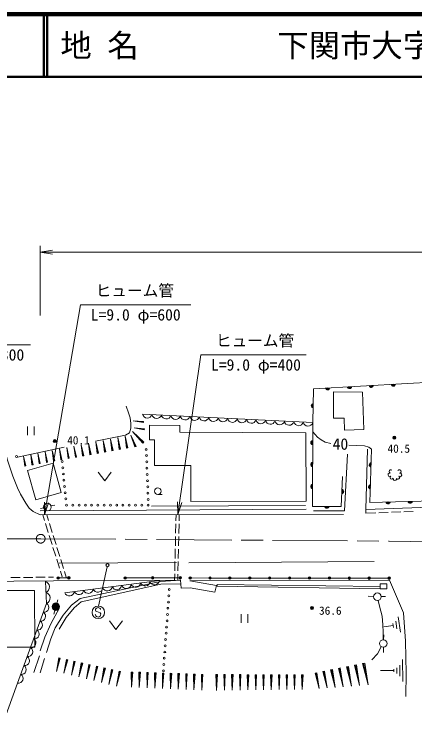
# Model space of a CAD drawing. Units: millimetres at full size, sheet at 1:1000; details may follow other scales. Extents: x 40000 to 680000, y 20000 to 380000.
# Drawn here: x 362999 to 426958, y 266838 to 380000 of the extents above; entities that cross this region are included whole.
import ezdxf
from ezdxf.enums import TextEntityAlignment as Align

# ---------------------------------------------------------------- set-up
doc = ezdxf.new("R2010")
doc.units = ezdxf.units.MM
doc.header["$LTSCALE"] = 1000
doc.header["$PDMODE"] = 32
doc.header["$PDSIZE"] = 500
doc.linetypes.add('CHAIN', pattern=[18.5, 12, -1.5, 3.5, -1.5])
for name, color, linetype, lineweight in [('M-BMK', 2, 'CHAIN', 13), ('M-STR-HTXT', 7, 'Continuous', 13), ('M-STR-STRC', 7, 'Continuous', 13), ('M-TTL', 2, 'Continuous', 140), ('M-TTL-LINE', 7, 'Continuous', 50), ('M-WORK', 1, 'Continuous', 13)]:
    doc.layers.add(name, color=color, linetype=linetype, lineweight=lineweight)
doc.layers.add('M-TTL-TXT', color=7, linetype='Continuous')
doc.styles.add('ＭＳ ゴシック', font='')
doc.styles.get('ＭＳ ゴシック').set_extended_font_data('MS Gothic')

# ---------------------------------------------------------------- blocks, each defined once
blk = doc.blocks.new('open_arrow')
at = {"color": 0, "linetype": 'Continuous', "lineweight": -2}
blk.add_lwpolyline([(7.5, 1.25), (0, 0), (7.5, -1.25)], dxfattribs=at)

msp = doc.modelspace()

# ---------------------------------------------------------------- linework, layer by layer
at = {"layer": 'M-BMK'}
msp.add_line((267449, 296211), (367231, 296236), dxfattribs=at)
msp.add_lwpolyline([(367231, 296236), (422886, 295840), (439513, 295560), (447298, 295063), (457071, 293986), (463324, 292993), (466978, 292336)], dxfattribs=at)
msp.add_circle((367231, 296236), 700, dxfattribs=at)
at = {"layer": 'M-STR-HTXT'}
for p, q in [((367130, 331875), (367130, 342995)), ((367130, 341995), (561078, 341995))]:
    msp.add_line(p, q, dxfattribs=at)
for points in [[(367833, 300054), (373600, 333600), (391200, 333600)], [(341502, 300384), (348000, 327200), (365600, 327200)], [(389126, 300085), (392800, 325600), (409600, 325600)]]:
    msp.add_lwpolyline(points, dxfattribs=at)
at = {"layer": 'M-STR-STRC'}
for p, q in [((376462, 285478), (377844, 291764)), ((370230, 289972), (371523, 289991)), ((380921, 289967), (384920, 289983)), ((385320, 289985), (389319, 290002)), ((391283, 289966), (394061, 289964)), ((394461, 289964), (397238, 289962)), ((397638, 289962), (400416, 289960)), ((400816, 289960), (403594, 289958)), ((403994, 289958), (406771, 289957)), ((407171, 289956), (409949, 289955)), ((410349, 289955), (413126, 289953)), ((413526, 289953), (416304, 289951)), ((416704, 289951), (419482, 289949)), ((419882, 289949), (422659, 289947)), ((376232, 285196), (376101, 285103)), ((376398, 285230), (376232, 285196)), ((376514, 285213), (376398, 285230)), ((376658, 285141), (376514, 285213)), ((375959, 284076), (375920, 284186)), ((375973, 284965), (375957, 284851)), ((375957, 284851), (376042, 284669)), ((376043, 283899), (375959, 284076)), ((376101, 285103), (375973, 284965)), ((376042, 284669), (376193, 284595)), ((376193, 284595), (376726, 284407)), ((376768, 285066), (376658, 285141)), ((376726, 284407), (376806, 284234)), ((376803, 284955), (376768, 285066)), ((376806, 284234), (376776, 284007)), ((376146, 283825), (376043, 283899)), ((376293, 283750), (376146, 283825)), ((376413, 283733), (376293, 283750)), ((376580, 283762), (376413, 283733)), ((376705, 283858), (376580, 283762)), ((376776, 284007), (376705, 283858))]:
    msp.add_line(p, q, dxfattribs=at)
for centre, radius in [((370030, 289969), 200), ((370030, 289969), 160), ((370030, 289969), 120), ((370030, 289969), 100), ((371723, 289994), 200), ((371723, 289994), 160), ((371723, 289994), 120), ((371723, 289994), 100), ((380721, 289966), 200), ((380721, 289966), 160), ((380721, 289966), 120), ((380721, 289966), 100), ((385120, 289984), 200), ((385120, 289984), 160), ((385120, 289984), 120), ((385120, 289984), 100), ((389519, 290003), 200), ((389519, 290003), 160), ((389519, 290003), 120), ((389519, 290003), 100), ((391083, 289966), 200), ((391083, 289966), 160), ((391083, 289966), 120), ((391083, 289966), 100), ((394261, 289964), 200), ((394261, 289964), 160), ((394261, 289964), 120), ((394261, 289964), 100), ((397438, 289962), 200), ((397438, 289962), 160), ((397438, 289962), 120), ((397438, 289962), 100), ((400616, 289960), 200), ((400616, 289960), 160), ((400616, 289960), 120), ((400616, 289960), 100), ((403794, 289958), 200), ((403794, 289958), 160), ((403794, 289958), 120), ((403794, 289958), 100), ((406971, 289957), 200), ((406971, 289957), 160), ((406971, 289957), 120), ((406971, 289957), 100), ((410149, 289955), 200), ((410149, 289955), 160), ((410149, 289955), 120), ((410149, 289955), 100), ((413326, 289953), 200), ((413326, 289953), 160), ((413326, 289953), 120), ((413326, 289953), 100), ((416504, 289951), 200), ((416504, 289951), 160), ((416504, 289951), 120), ((416504, 289951), 100), ((419682, 289949), 200), ((419682, 289949), 160), ((419682, 289949), 120), ((419682, 289949), 100), ((422859, 289947), 200), ((422859, 289947), 160), ((422859, 289947), 120), ((422859, 289947), 100), ((376430, 284478), 1000)]:
    msp.add_circle(centre, radius, dxfattribs=at)
at = {"layer": 'M-TTL'}
msp.add_line((680000, 380000), (40000, 380000), dxfattribs=at)
at = {"layer": 'M-TTL-LINE'}
for p, q in [((367750, 380000), (367750, 370000)), ((368250, 380000), (368250, 370000)), ((40000, 370000), (680000, 370000))]:
    msp.add_line(p, q, dxfattribs=at)
at = {"layer": 'M-WORK'}
for p, q in [((410777, 320183), (410667, 314772)), ((383487, 316147), (410667, 314772)), ((383634, 314875), (382013, 315041)), ((383642, 314956), (382013, 315041)), ((383626, 314794), (382013, 315041)), ((383642, 314956), (383626, 314794)), ((365137, 314152), (365137, 312752)), ((366187, 312752), (366187, 314152)), ((383770, 313693), (382156, 313970)), ((383784, 313774), (382156, 313970)), ((383757, 313612), (382156, 313970)), ((383784, 313774), (383757, 313612)), ((379858, 310501), (379526, 312382)), ((379952, 310518), (379526, 312382)), ((379764, 310485), (379526, 312382)), ((381033, 310709), (380697, 312611)), ((381128, 310726), (380697, 312611)), ((380938, 310692), (380697, 312611)), ((382360, 310943), (381633, 312755)), ((382450, 310979), (381633, 312755)), ((382269, 310907), (381633, 312755)), ((383607, 311578), (381905, 313340)), ((383695, 311663), (381905, 313340)), ((383519, 311493), (381905, 313340)), ((374015, 309469), (373701, 311245)), ((374103, 309485), (373701, 311245)), ((373926, 309453), (373701, 311245)), ((375179, 309675), (374862, 311471)), ((375269, 309691), (374862, 311471)), ((375089, 309659), (374862, 311471)), ((376346, 309881), (376025, 311699)), ((376436, 309897), (376025, 311699)), ((376255, 309865), (376025, 311699)), ((377514, 310087), (377189, 311926)), ((377606, 310103), (377189, 311926)), ((377422, 310071), (377189, 311926)), ((378685, 310294), (378356, 312154)), ((378778, 310310), (378356, 312154)), ((378592, 310278), (378356, 312154)), ((383695, 311663), (383519, 311493)), ((363507, 309253), (370980, 310855)), ((368224, 308446), (367929, 310117)), ((368308, 308461), (367929, 310117)), ((368141, 308431), (367929, 310117)), ((369378, 308650), (369079, 310342)), ((369463, 308665), (369079, 310342)), ((369293, 308635), (369079, 310342)), ((370534, 308854), (370231, 310567)), ((370620, 308869), (370231, 310567)), ((370448, 308839), (370231, 310567)), ((371692, 309059), (371386, 310792)), ((371779, 309074), (371386, 310792)), ((371605, 309044), (371386, 310792)), ((372852, 309264), (372542, 311018)), ((372940, 309279), (372542, 311018)), ((372765, 309248), (372542, 311018)), ((377606, 310103), (377422, 310071)), ((378778, 310310), (378592, 310278)), ((379952, 310518), (379764, 310485)), ((381128, 310726), (380938, 310692)), ((382450, 310979), (382269, 310907)), ((364775, 307837), (364491, 309446)), ((364855, 307851), (364491, 309446)), ((364694, 307823), (364491, 309446)), ((365922, 308040), (365635, 309669)), ((366004, 308054), (365635, 309669)), ((365841, 308025), (365635, 309669)), ((367072, 308243), (366781, 309893)), ((367155, 308257), (366781, 309893)), ((366990, 308228), (366781, 309893)), ((371779, 309074), (371605, 309044)), ((372940, 309279), (372765, 309248)), ((374103, 309485), (373926, 309453)), ((375269, 309691), (375089, 309659)), ((376436, 309897), (376255, 309865)), ((364855, 307851), (364694, 307823)), ((369198, 308291), (365125, 307141)), ((366004, 308054), (365841, 308025)), ((367155, 308257), (366990, 308228)), ((368308, 308461), (368141, 308431)), ((370523, 303598), (369198, 308291)), ((369463, 308665), (369293, 308635)), ((370620, 308869), (370448, 308839)), ((365125, 307141), (366450, 302448)), ((376402, 306869), (377452, 305469)), ((377452, 305469), (378502, 306869)), ((366450, 302448), (370523, 303598)), ((385913, 303290), (386613, 303290)), ((367200, 301069), (367715, 301167)), ((368877, 301502), (369474, 301617)), ((384937, 301415), (409508, 301525)), ((409632, 300966), (367130, 300681)), ((367560, 300065), (367846, 299150)), ((368192, 300055), (368479, 299138)), ((388850, 300097), (388826, 299101)), ((389349, 300085), (389326, 299090)), ((419151, 300897), (419158, 300311)), ((419158, 300311), (420712, 300365)), ((421211, 300383), (422710, 300435)), ((423210, 300453), (424709, 300505)), ((425209, 300522), (426708, 300575)), ((367996, 298673), (368445, 297242)), ((368629, 298661), (369078, 297230)), ((388814, 298602), (388779, 297102)), ((389314, 298590), (389279, 297090)), ((368595, 296765), (369044, 295334)), ((369227, 296753), (369677, 295322)), ((388767, 296602), (388731, 295103)), ((389267, 296590), (389231, 295091)), ((369194, 294857), (369643, 293425)), ((369826, 294845), (370275, 293414)), ((388720, 294603), (388684, 293103)), ((389219, 294591), (389184, 293091)), ((369792, 292948), (370241, 291517)), ((370197, 292350), (388888, 292461)), ((370425, 292937), (370874, 291505)), ((388672, 292603), (388637, 291104)), ((389172, 292591), (389137, 291092)), ((390875, 292378), (420470, 292626)), ((370391, 291040), (370678, 290126)), ((371024, 291028), (371311, 290112)), ((362464, 290030), (363964, 290047)), ((364464, 290053), (365964, 290070)), ((366464, 290076), (367963, 290094)), ((368463, 290099), (369283, 290109)), ((388625, 290604), (388601, 289608)), ((389125, 290592), (389101, 289597)), ((371083, 287613), (386211, 289581)), ((421411, 289057), (421402, 288222)), ((422503, 289045), (421411, 289057)), ((422494, 288210), (422503, 289045)), ((366264, 287995), (360438, 287978)), ((366291, 278940), (366264, 287995)), ((421402, 288222), (422494, 288210)), ((369305, 284194), (369986, 286476)), ((419508, 287048), (420367, 287031)), ((421578, 286999), (422290, 287007)), ((399255, 284215), (399255, 282815)), ((400305, 282815), (400305, 284215)), ((378203, 283140), (379253, 281740)), ((379253, 281740), (380303, 283140)), ((423914, 283089), (424102, 281849)), ((424316, 283783), (424692, 281305)), ((423512, 282394), (422025, 282168)), ((423465, 282704), (423559, 282084)), ((421971, 280106), (421987, 280907)), ((360466, 278922), (366291, 278940)), ((421954, 278052), (421962, 278887)), ((366137, 274873), (367057, 277560)), ((367848, 277100), (367149, 274817)), ((370134, 277234), (369757, 275037)), ((370242, 277210), (369757, 275037)), ((370351, 277186), (369757, 275037)), ((370134, 277234), (370351, 277186)), ((371326, 276968), (370944, 274745)), ((371436, 276943), (370944, 274745)), ((371546, 276919), (370944, 274745)), ((371326, 276968), (371546, 276919)), ((372520, 276701), (372135, 274453)), ((372631, 276676), (372135, 274453)), ((372743, 276651), (372135, 274453)), ((372520, 276701), (372743, 276651)), ((373717, 276434), (373327, 274159)), ((373830, 276409), (373327, 274159)), ((373942, 276383), (373327, 274159)), ((373717, 276434), (373942, 276383)), ((374917, 276166), (374522, 273865)), ((375031, 276140), (374522, 273865)), ((374917, 276166), (375144, 276115)), ((417316, 276056), (417645, 276123)), ((417645, 276123), (418149, 272803)), ((418616, 276321), (418961, 276391)), ((418616, 276321), (419491, 272905)), ((418789, 276356), (419491, 272905)), ((418961, 276391), (419491, 272905)), ((425008, 276955), (425022, 273419)), ((375144, 276115), (374522, 273865)), ((376119, 275897), (375720, 273571)), ((376234, 275871), (375720, 273571)), ((376349, 275846), (375720, 273571)), ((376119, 275897), (376349, 275846)), ((377324, 275628), (376920, 273276)), ((377440, 275602), (376920, 273276)), ((377556, 275576), (376920, 273276)), ((377324, 275628), (377556, 275576)), ((378531, 275358), (378123, 272980)), ((378649, 275332), (378123, 272980)), ((378766, 275306), (378123, 272980)), ((378531, 275358), (378766, 275306)), ((379741, 275088), (379328, 272684)), ((379860, 275061), (379328, 272684)), ((379979, 275035), (379328, 272684)), ((379741, 275088), (379979, 275035)), ((412274, 275030), (412539, 275084)), ((412274, 275030), (412945, 272407)), ((412406, 275057), (412945, 272407)), ((412539, 275084), (412945, 272407)), ((413511, 275282), (413791, 275339)), ((413511, 275282), (414222, 272504)), ((413651, 275311), (414222, 272504)), ((413791, 275339), (414222, 272504)), ((414763, 275537), (415060, 275597)), ((414763, 275537), (415515, 272603)), ((414912, 275567), (415515, 272603)), ((415060, 275597), (415515, 272603)), ((416032, 275795), (416344, 275859)), ((416032, 275795), (416824, 272702)), ((416188, 275827), (416824, 272702)), ((416344, 275859), (416824, 272702)), ((417316, 276056), (418149, 272803)), ((417480, 276090), (418149, 272803)), ((423600, 275182), (421479, 275173)), ((423600, 275402), (423601, 274961)), ((424070, 275625), (424074, 274741)), ((424540, 276069), (424547, 274301)), ((381683, 274954), (381925, 274946)), ((381683, 274954), (381722, 272533)), ((381804, 274950), (381722, 272533)), ((381925, 274946), (381722, 272533)), ((382924, 274912), (383167, 274904)), ((382924, 274912), (382963, 272479)), ((383045, 274908), (382963, 272479)), ((383167, 274904), (382963, 272479)), ((384165, 274870), (384410, 274862)), ((384165, 274870), (384204, 272425)), ((384288, 274866), (384204, 272425)), ((384410, 274862), (384204, 272425)), ((385408, 274827), (385654, 274819)), ((385408, 274827), (385447, 272371)), ((385531, 274823), (385447, 272371)), ((385654, 274819), (385447, 272371)), ((386652, 274785), (386899, 274777)), ((386652, 274785), (386692, 272317)), ((386776, 274781), (386692, 272317)), ((386899, 274777), (386692, 272317)), ((387898, 274743), (388145, 274734)), ((387898, 274743), (387937, 272263)), ((388021, 274739), (387937, 272263)), ((388145, 274734), (387937, 272263)), ((389144, 274700), (389393, 274692)), ((389144, 274700), (389184, 272209)), ((389268, 274696), (389184, 272209)), ((389393, 274692), (389184, 272209)), ((390392, 274658), (390641, 274649)), ((390392, 274658), (390431, 272154)), ((390517, 274654), (390431, 272154)), ((390641, 274649), (390431, 272154)), ((391640, 274615), (391891, 274607)), ((391640, 274615), (391680, 272100)), ((391766, 274611), (391680, 272100)), ((391891, 274607), (391680, 272100)), ((392890, 274573), (393142, 274564)), ((392890, 274573), (392930, 272046)), ((393016, 274568), (392930, 272046)), ((393142, 274564), (392930, 272046)), ((395200, 274546), (395453, 274545)), ((395200, 274546), (395317, 272023)), ((395326, 274546), (395317, 272023)), ((395453, 274545), (395317, 272023)), ((396453, 274541), (396704, 274540)), ((396453, 274541), (396569, 272037)), ((396579, 274541), (396569, 272037)), ((396704, 274540), (396569, 272037)), ((397705, 274537), (397953, 274536)), ((397705, 274537), (397819, 272052)), ((397829, 274536), (397819, 272052)), ((397953, 274536), (397819, 272052)), ((398954, 274532), (399201, 274531)), ((398954, 274532), (399068, 272066)), ((399077, 274531), (399068, 272066)), ((399201, 274531), (399068, 272066)), ((400202, 274527), (400446, 274526)), ((400202, 274527), (400315, 272080)), ((400324, 274527), (400315, 272080)), ((400446, 274526), (400315, 272080)), ((401447, 274522), (401690, 274521)), ((401447, 274522), (401559, 272094)), ((401569, 274522), (401559, 272094)), ((401690, 274521), (401559, 272094)), ((402691, 274517), (402932, 274517)), ((402691, 274517), (402802, 272109)), ((402811, 274517), (402802, 272109)), ((402932, 274517), (402802, 272109)), ((403933, 274513), (404172, 274512)), ((403933, 274513), (404043, 272123)), ((404052, 274512), (404043, 272123)), ((404172, 274512), (404043, 272123)), ((405173, 274508), (405410, 274507)), ((405173, 274508), (405282, 272137)), ((405291, 274507), (405282, 272137)), ((405410, 274507), (405282, 272137)), ((406411, 274503), (406646, 274502)), ((406411, 274503), (406519, 272151)), ((406528, 274503), (406519, 272151)), ((406646, 274502), (406519, 272151)), ((407647, 274498), (407880, 274497)), ((407647, 274498), (407754, 272165)), ((407763, 274498), (407754, 272165)), ((407880, 274497), (407754, 272165)), ((408881, 274494), (409112, 274493)), ((408881, 274494), (408988, 272180)), ((408996, 274493), (408988, 272180)), ((409112, 274493), (408988, 272180)), ((411052, 274782), (411301, 274833)), ((411052, 274782), (411684, 272311)), ((411177, 274807), (411684, 272311)), ((411301, 274833), (411684, 272311))]:
    msp.add_line(p, q, dxfattribs=at)
for points in [[(410777, 320183), (425768, 321012), (433567, 321439), (439999, 321550), (440331, 320059), (455321, 320252)], [(376004, 311793), (380777, 312799), (381403, 313159), (381616, 313871), (381648, 314632), (381509, 315564), (381272, 316358), (380879, 317421)], [(360301, 315044), (361943, 308759), (362790, 306200), (363508, 304378), (364005, 303329), (364833, 301931), (365367, 301139), (366029, 300569), (367134, 300053), (415546, 300122)], [(410667, 314772), (410621, 301394), (415176, 301394), (415424, 306170)], [(410661, 313284), (411399, 312474), (412025, 312008), (412651, 311652), (413559, 311456)], [(416399, 311198), (417577, 311124), (418902, 311051), (419620, 310867), (420044, 310521)], [(419427, 310560), (419151, 300897), (452888, 302111)], [(420044, 310521), (419796, 302031), (436112, 302446), (452304, 303232)], [(410770, 300670), (415758, 300688), (416199, 309725)], [(331145, 289191), (369264, 289488), (389527, 289599), (389665, 288357), (391073, 288384), (395012, 287703), (395307, 288752), (391037, 289507), (422932, 289597), (425141, 284406), (425489, 279879), (425572, 274744), (425531, 271058)], [(331145, 289191), (340591, 272589), (344718, 269451), (347994, 267850), (361246, 266838), (363542, 273155)], [(363542, 273155), (368180, 285910), (367973, 289430)], [(373512, 286698), (386377, 289385), (389527, 289599)], [(389587, 289058), (386433, 288962), (373687, 286182)], [(421402, 288222), (395381, 288637), (395381, 288926), (421406, 288623)], [(368161, 278075), (368824, 280265), (369560, 282014), (370811, 284020), (372155, 285621), (373512, 286698)], [(421899, 280098), (421929, 281311), (421855, 282497), (421741, 283892), (421324, 285475), (421103, 286371)], [(373687, 286182), (372560, 285198), (371308, 283633), (370186, 281811)], [(370186, 285087), (368879, 282768), (367885, 280504), (367167, 278314)], [(420099, 276918), (420983, 277875), (421609, 278961)]]:
    msp.add_lwpolyline(points, dxfattribs=at)
for points in [[(413993, 319697), (418612, 319660), (418833, 313697), (415723, 313586), (415686, 315464), (413974, 315482)], [(384625, 314366), (384625, 312047), (385398, 312047), (385398, 307912), (391214, 307912), (391226, 302176), (409593, 302258), (409584, 313172), (389420, 313226), (389420, 314343)]]:
    msp.add_lwpolyline(points, close=True, dxfattribs=at)
for centre, radius in [((423681, 312361), 150), ((423681, 312361), 120), ((423681, 312361), 90), ((423681, 312361), 60), ((423681, 312361), 30), ((423681, 312361), 20), ((369484, 311840), 150), ((369484, 311840), 120), ((369484, 311840), 90), ((369484, 311840), 60), ((369484, 311840), 30), ((369484, 311840), 20), ((384083, 310504), 150), ((363354, 309383), 150), ((384122, 309504), 150), ((370652, 308562), 150), ((384162, 308505), 150), ((370752, 307567), 150), ((370852, 306572), 150), ((384201, 307506), 150), ((370952, 305577), 150), ((384241, 306507), 150), ((384280, 305507), 150), ((371052, 304582), 150), ((384320, 304508), 150), ((371151, 303587), 150), ((384359, 303509), 150), ((385913, 303815), 525), ((371251, 302592), 150), ((384399, 302510), 150), ((368301, 301297), 600), ((371364, 301610), 150), ((372364, 301608), 150), ((373364, 301606), 150), ((374364, 301604), 150), ((375364, 301602), 150), ((376364, 301600), 150), ((377364, 301598), 150), ((378364, 301596), 150), ((379364, 301593), 150), ((380364, 301591), 150), ((381364, 301589), 150), ((382364, 301587), 150), ((383364, 301585), 150), ((384364, 301583), 150), ((377897, 292011), 250), ((387767, 288121), 150), ((420979, 286982), 600), ((387694, 287123), 150), ((369653, 285399), 600), ((369653, 285399), 480), ((369653, 285399), 360), ((369653, 285399), 240), ((369653, 285399), 120), ((369653, 285399), 20), ((387547, 285129), 150), ((387621, 286126), 150), ((410533, 285176), 150), ((410533, 285176), 120), ((410533, 285176), 90), ((410533, 285176), 60), ((410533, 285176), 30), ((410533, 285176), 20), ((387474, 284131), 150), ((387401, 283134), 150), ((387327, 282137), 150), ((387254, 281140), 150), ((387181, 280142), 150), ((421918, 279500), 600), ((387107, 279145), 150), ((386961, 277150), 150), ((387034, 278148), 150), ((386887, 276153), 150), ((386814, 275156), 150)]:
    msp.add_circle(centre, radius, dxfattribs=at)
for centre, radius, start, end in [((413027, 320362), 354, 191.95971, 354.36489), ((413027, 320362), 283, 194.18375, 352.14085), ((413027, 320362), 212, 197.93007, 348.39452), ((413027, 320362), 142, 205.6418, 340.68279), ((413027, 320362), 100, 215.95947, 330.36513), ((416522, 320555), 354, 191.95971, 354.36489), ((416522, 320555), 283, 194.18375, 352.14085), ((416522, 320555), 212, 197.93007, 348.39452), ((416522, 320555), 142, 205.6418, 340.68279), ((416522, 320555), 100, 215.95947, 330.36513), ((420017, 320748), 354, 191.95971, 354.36489), ((420017, 320748), 283, 194.18375, 352.14085), ((420017, 320748), 212, 197.93007, 348.39452), ((420017, 320748), 142, 205.6418, 340.68279), ((420017, 320748), 100, 215.95947, 330.36513), ((423511, 320941), 354, 191.95971, 354.36489), ((423511, 320941), 283, 194.18375, 352.14085), ((423511, 320941), 212, 197.93007, 348.39452), ((423511, 320941), 142, 205.6418, 340.68279), ((423511, 320941), 100, 215.95947, 330.36513), ((410776, 317477), 354, 97.62827, 260.03345), ((410776, 317477), 283, 99.85231, 257.80941), ((410776, 317477), 212, 103.59864, 254.06308), ((410776, 317477), 142, 111.31037, 246.35136), ((410776, 317477), 100, 121.62803, 236.03369), ((384251, 316285), 776, 190.22601, 343.98275), ((385761, 316208), 776, 190.22601, 343.98275), ((387271, 316132), 776, 190.22601, 343.98275), ((388781, 316056), 776, 190.22601, 343.98275), ((390291, 315979), 776, 190.22601, 343.98275), ((391801, 315903), 776, 190.22601, 343.98275), ((393311, 315827), 776, 190.22601, 343.98275), ((394821, 315750), 776, 190.22601, 343.98275), ((396331, 315674), 776, 190.22601, 343.98275), ((397841, 315597), 776, 190.22601, 343.98275), ((399351, 315521), 776, 190.22601, 343.98275), ((400861, 315445), 776, 190.22601, 343.98275), ((402371, 315368), 776, 190.22601, 343.98275), ((403881, 315292), 776, 190.22601, 343.98275), ((405391, 315216), 776, 190.22601, 343.98275), ((406901, 315139), 776, 190.22601, 343.98275), ((408410, 315063), 776, 190.22601, 343.98275), ((409920, 314986), 776, 190.22601, 343.98275), ((410710, 311583), 354, 98.60035, 261.00553), ((410710, 311583), 283, 100.82439, 258.78149), ((410710, 311583), 212, 104.57071, 255.03516), ((410710, 311583), 142, 112.28244, 247.32343), ((410710, 311583), 100, 122.60011, 237.00577), ((410698, 308083), 354, 98.60035, 261.00553), ((410698, 308083), 283, 100.82439, 258.78149), ((410698, 308083), 212, 104.57071, 255.03516), ((410698, 308083), 142, 112.28244, 247.32343), ((410698, 308083), 100, 122.60011, 237.00577), ((420026, 308024), 354, 97.12094, 259.52612), ((420026, 308024), 283, 99.34498, 257.30208), ((420026, 308024), 212, 103.0913, 253.55575), ((420026, 308024), 142, 110.80303, 245.84402), ((420026, 308024), 100, 121.1207, 235.52636), ((422967, 306458), 281, 75.21658, 302.87239), ((423128, 306976), 262, 48.05697, 250.032), ((424479, 306978), 275, 278.02627, 140.0627), ((424591, 306429), 286, 233.0818, 105.00717), ((423272, 306007), 264, 125.34215, 332.74682), ((423763, 305807), 268, 162.80821, 15.28076), ((424258, 305993), 264, 205.99053, 52.09845), ((410686, 304583), 354, 98.60035, 261.00553), ((410686, 304583), 283, 100.82439, 258.78149), ((410686, 304583), 212, 104.57071, 255.03516), ((410686, 304583), 142, 112.28244, 247.32343), ((410686, 304583), 100, 122.60011, 237.00577), ((419923, 304525), 354, 97.12094, 259.52612), ((419923, 304525), 283, 99.34498, 257.30208), ((419923, 304525), 212, 103.0913, 253.55575), ((419923, 304525), 142, 110.80303, 245.84402), ((419923, 304525), 100, 121.1207, 235.52636), ((415246, 303785), 354, 275.81939, 78.22457), ((415246, 303785), 283, 278.04343, 76.00053), ((415246, 303785), 212, 281.78976, 72.2542), ((415246, 303785), 142, 289.50148, 64.54247), ((415246, 303785), 100, 299.81915, 54.22481), ((426203, 302248), 354, 190.25131, 352.65648), ((426203, 302248), 283, 192.47535, 350.43245), ((426203, 302248), 212, 196.22167, 346.68612), ((426203, 302248), 142, 203.9334, 338.97439), ((426203, 302248), 100, 214.25106, 328.65673), ((412898, 301448), 354, 188.79741, 351.20259), ((412898, 301448), 283, 191.02145, 348.97855), ((412898, 301448), 212, 194.76778, 345.23222), ((412898, 301448), 142, 202.47951, 337.52049), ((412898, 301448), 100, 212.79717, 327.20283), ((422704, 302159), 354, 190.25131, 352.65648), ((422704, 302159), 283, 192.47535, 350.43245), ((422704, 302159), 212, 196.22167, 346.68612), ((422704, 302159), 142, 203.9334, 338.97439), ((422704, 302159), 100, 214.25106, 328.65673), ((367678, 288529), 948, 294.88392, 71.849), ((377867, 288682), 785, 201.03379, 353.78593), ((379380, 288879), 785, 201.03379, 353.78593), ((380893, 289076), 785, 201.03379, 353.78593), ((382405, 289272), 785, 201.03379, 353.78593), ((383918, 289469), 785, 201.03379, 353.78593), ((385431, 289666), 785, 201.03379, 353.78593), ((367781, 286769), 948, 294.88392, 71.849), ((371815, 287895), 785, 201.03379, 353.78593), ((373328, 288092), 785, 201.03379, 353.78593), ((374841, 288289), 785, 201.03379, 353.78593), ((376354, 288485), 785, 201.03379, 353.78593), ((367759, 285261), 774, 262.99328, 57.0405), ((367244, 283843), 774, 262.99328, 57.0405), ((366728, 282426), 774, 262.99328, 57.0405), ((366213, 281009), 774, 262.99328, 57.0405), ((365698, 279592), 774, 262.99328, 57.0405), ((365182, 278175), 774, 262.99328, 57.0405), ((364667, 276758), 774, 262.99328, 57.0405), ((364152, 275340), 774, 262.99328, 57.0405), ((363636, 273923), 774, 262.99328, 57.0405)]:
    msp.add_arc(centre, radius, start, end, dxfattribs=at)
for p in [(423681, 312361), (369484, 311840), (369653, 285399), (410533, 285176)]:
    msp.add_point(p, dxfattribs=at)

# ---------------------------------------------------------------- block references
at = {"layer": 'M-STR-HTXT', "xscale": 267, "yscale": 267}
msp.add_blockref('open_arrow', (367130, 341995), dxfattribs=at)
for p, rotation in [((367833, 300054), 80.2), ((389126, 300085), 81.8)]:
    msp.add_blockref('open_arrow', p, dxfattribs=dict(at, rotation=rotation))

# ---------------------------------------------------------------- texts
at = {"layer": 'M-STR-HTXT', "style": 'ＭＳ ゴシック'}
for p in [(376000, 334400), (395200, 326400)]:
    msp.add_text('ヒューム管', height=1833, dxfattribs=at).set_placement(p, align=Align.BOTTOM_LEFT)
for s, p in [('L=9.0 φ=600', (382400, 332000)), ('L=12.0 φ=300', (356800, 325600)), ('L=9.0 φ=400', (401600, 324000))]:
    msp.add_text(s, height=1833, dxfattribs=at).set_placement(p, align=Align.MIDDLE_CENTER)
at = {"layer": 'M-TTL-TXT', "style": 'ＭＳ ゴシック'}
for s, p in [('地 名', (370380, 375000)), ('下関市大字小野', (405024, 375000))]:
    msp.add_text(s, height=3666, dxfattribs=at).set_placement(p, align=Align.MIDDLE_LEFT)
at = {"layer": 'M-WORK', "style": 'ＭＳ ゴシック'}
for s, height, p in [('40.1', 1320, (373258, 311957)), ('40', 1833, (415081, 311364)), ('40.5', 1320, (424398, 310627)), ('36.6', 1320, (413466, 284755))]:
    msp.add_text(s, height=height, dxfattribs=at).set_placement(p, align=Align.MIDDLE_CENTER)

doc.saveas('drawing.dxf')
